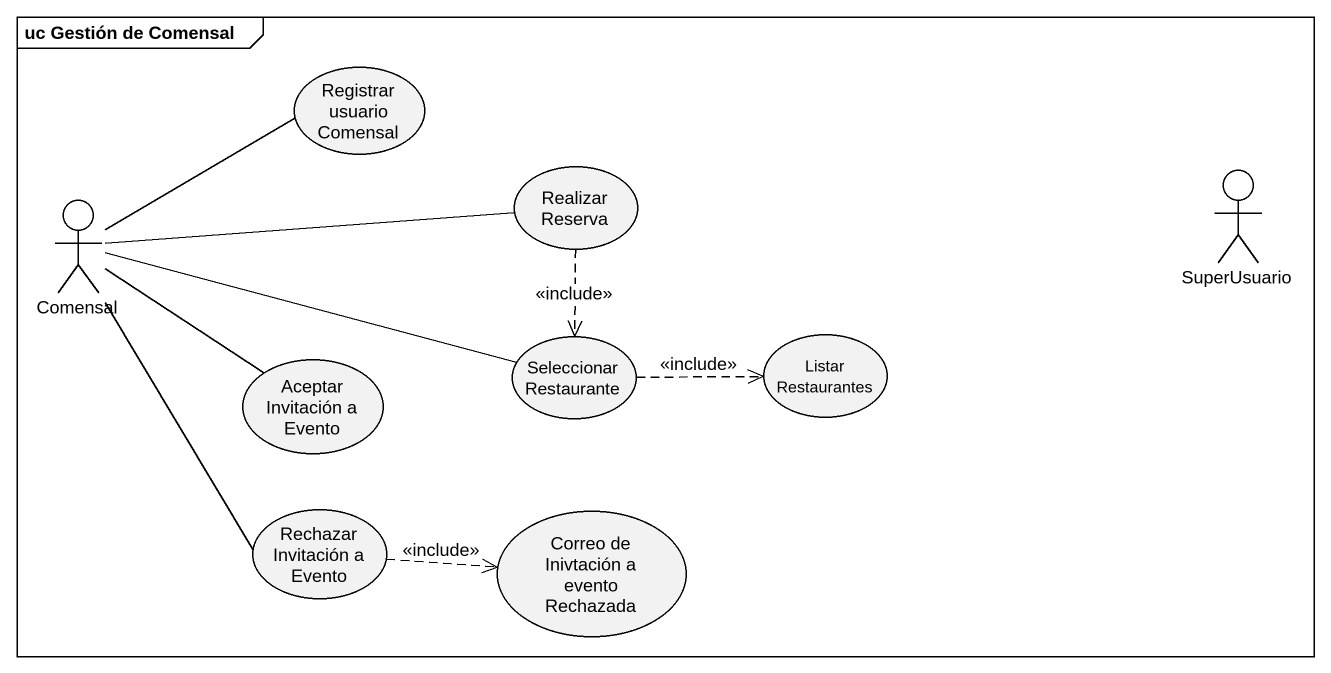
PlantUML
@startuml
mainframe uc Gestión de Comensal
usecase "Registrar usuario Comensal" as Registrar_usuario_Comensal
actor Comensal
usecase "Realizar Reserva" as Realizar_Reserva
actor SuperUsuario
usecase "Aceptar Invitación a Evento" as Aceptar_Invitación_a_Evento
usecase "Seleccionar Restaurante" as Seleccionar_Restaurante
usecase "Listar Restaurantes" as Listar_Restaurantes
usecase "Rechazar Invitación a Evento" as Rechazar_Invitación_a_Evento
usecase "Correo de Inivtación a evento Rechazada" as Correo_de_Inivtación_a
Comensal -right- Registrar_usuario_Comensal
Comensal -right- Realizar_Reserva
Comensal -right- Aceptar_Invitación_a_Evento
Comensal -right- Seleccionar_Restaurante
Comensal -- Rechazar_Invitación_a_Evento
Realizar_Reserva ..> Seleccionar_Restaurante : <<include>>
Seleccionar_Restaurante .right.> Listar_Restaurantes : <<include>>
Rechazar_Invitación_a_Evento .right.> Correo_de_Inivtación_a : <<include>>
@enduml
